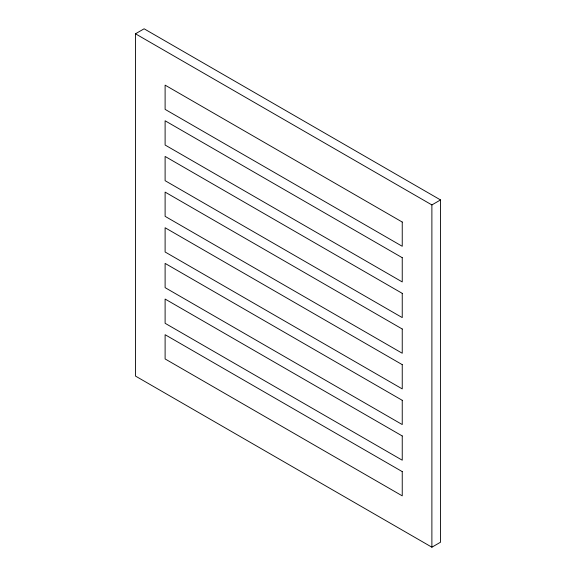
<?xml version="1.0" encoding="UTF-8"?>
<svg xmlns="http://www.w3.org/2000/svg" width="576" height="576" viewBox="0 0 576 576"><rect width="100%" height="100%" fill="white"/><g stroke="black" fill="none" stroke-linecap="round" stroke-linejoin="round"><path stroke-width="0.86" d="M135.468 33.79L144.115 28.8L440.532 199.937L440.532 542.21L431.885 547.2L135.468 376.063L135.468 33.79L431.885 204.926L431.885 547.2M431.885 204.926L440.532 199.937M402.242 222.041L165.11 85.133L165.11 109.375L402.242 246.283L402.242 222.041M402.242 257.695L165.11 120.787L165.11 145.03L402.242 281.938L402.242 257.695M402.242 293.35L165.11 156.442L165.11 180.684L402.242 317.592L402.242 293.35M402.242 329.004L165.11 192.096L165.11 216.338L402.242 353.246L402.242 329.004M402.242 364.651L165.11 227.743L165.11 251.993L402.242 388.901L402.242 364.651M402.242 400.306L165.11 263.398L165.11 287.647L402.242 424.555L402.242 400.306M402.242 435.96L165.11 299.052L165.11 323.294L402.242 460.202L402.242 435.96M402.242 471.614L165.11 334.706L165.11 358.949L402.242 495.857L402.242 471.614"/></g></svg>
